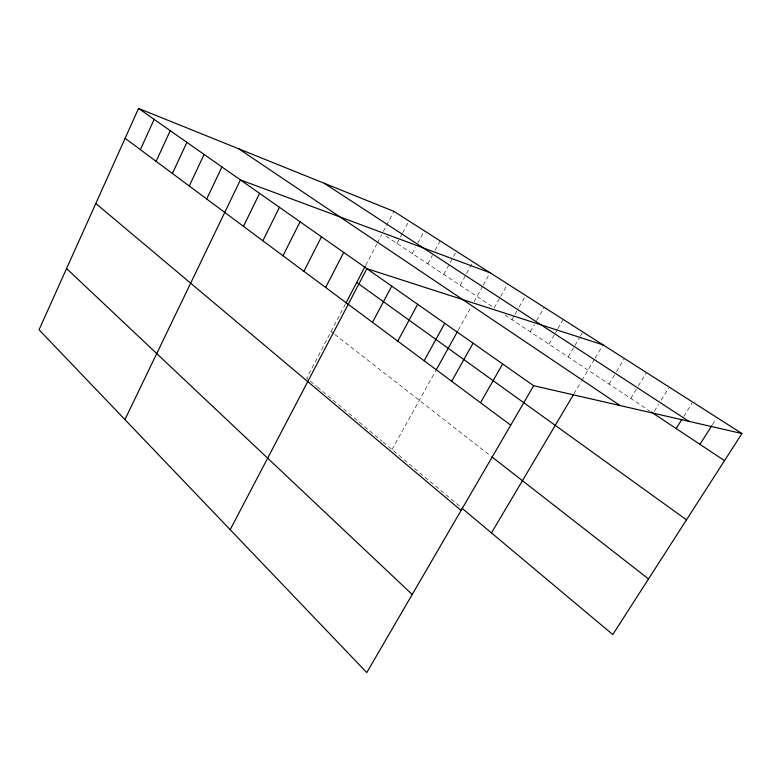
<?xml version="1.0" encoding="UTF-8"?>
<svg xmlns="http://www.w3.org/2000/svg" width="781" height="781" viewBox="0 0 781 781"><rect width="100%" height="100%" fill="white"/><g stroke="black" fill="none" stroke-linecap="round" stroke-linejoin="round"><path stroke-width="0.59" stroke-dasharray="3.9 2.93" d="M345.427 304.082L306.718 378.092L309.393 380.337M365.703 265.296L376.901 243.887M377.438 242.862L381.733 234.661M383.373 231.508L393.907 211.368M397.07 243.447L399.892 238.098M400.458 237.024L402.156 233.812M402.723 232.738L408.932 220.964M412.241 253.513L415.541 247.323M417.737 243.194L424.347 230.795M427.803 263.832L432.293 255.494M435.095 250.271L440.152 240.89M443.764 274.424L456.358 251.238M460.146 285.29L465.984 274.639M466.569 273.575L473.003 261.86M392.013 449.573L435.652 370.897M458.262 330.138L470.699 307.724M474.116 301.564L482.668 286.149M483.234 285.114L490.087 272.764M494.227 307.89L500.055 297.493M500.641 296.448L507.64 283.972M511.965 319.654L514.347 315.456M514.943 314.401L518.516 308.095M519.111 307.04L525.662 295.472M530.192 331.749L534.272 324.623M536.606 320.542L544.191 307.304M548.926 344.177L554.891 333.877M555.496 332.852L557.283 329.767M557.878 328.733L563.247 319.468M568.197 356.956L574.299 346.549M574.914 345.514L579.795 337.177M580.41 336.142L582.851 331.974M573.967 393.819L581.289 381.47M581.904 380.435L594.624 358.996M595.22 357.991L603.01 344.851M609.063 384.067L615.818 372.82M616.434 371.795L624.409 358.508M630.745 398.447L637.667 387.064M638.292 386.039L646.473 372.586M654.332 411.255L658.676 404.216M661.156 400.194L668.604 388.118M683.785 416.351L692.054 403.113M712.35 424.776L715.621 419.622M386.214 236.252L493.211 307.216M505.063 315.085L650.046 411.245M331.046 331.564L333.809 333.721M334.737 334.434L490.888 456.114M310.282 381.079L316.52 386.302M317.408 387.054L382.231 441.382M383.12 442.124L461.063 507.435"/><path stroke-width="1.17" d="M741.95 433.533L393.907 211.368L138.549 108.422L39.05 329.777L366.787 672.578L533.667 385.716L741.95 433.533L612.782 634.572L461.961 508.197M140.375 149.64L154.13 119.356M156.122 161.364L170.238 130.652M172.416 173.48L186.884 142.337M189.256 186.015L204.114 154.433M206.701 198.989L221.95 166.949M124.921 419.592L240.421 179.913L490.087 272.764M243.467 226.344L259.575 193.356M262.875 240.782L279.442 207.297M283.015 255.768L300.06 221.765M303.916 271.319L321.469 236.799M325.648 287.486L343.738 252.419M345.963 303.057L365.176 266.311M230.19 529.694L366.894 268.674L603.01 344.851M372.478 322.328L391.74 286.119M397.754 341.131L417.669 304.317M424.142 360.763L444.75 323.314M436.218 369.882L457.695 331.164M451.701 381.274L473.052 343.181M480.53 402.723L502.652 363.956M491.454 532.906L573.361 394.844M676.151 428.564L681.881 419.407M699.952 444.35L711.706 425.801M324.193 183.262L688.92 421.359M651.061 411.919L724.524 460.653M238.771 148.829L620.153 405.573M138.549 108.422L533.667 385.716M356.732 282.458L686.499 519.834M125.126 138.296L510.715 425.176M491.835 456.846L648.523 578.936M95.819 203.49L461.102 510.452M66.57 268.557L412.222 594.487"/></g></svg>
